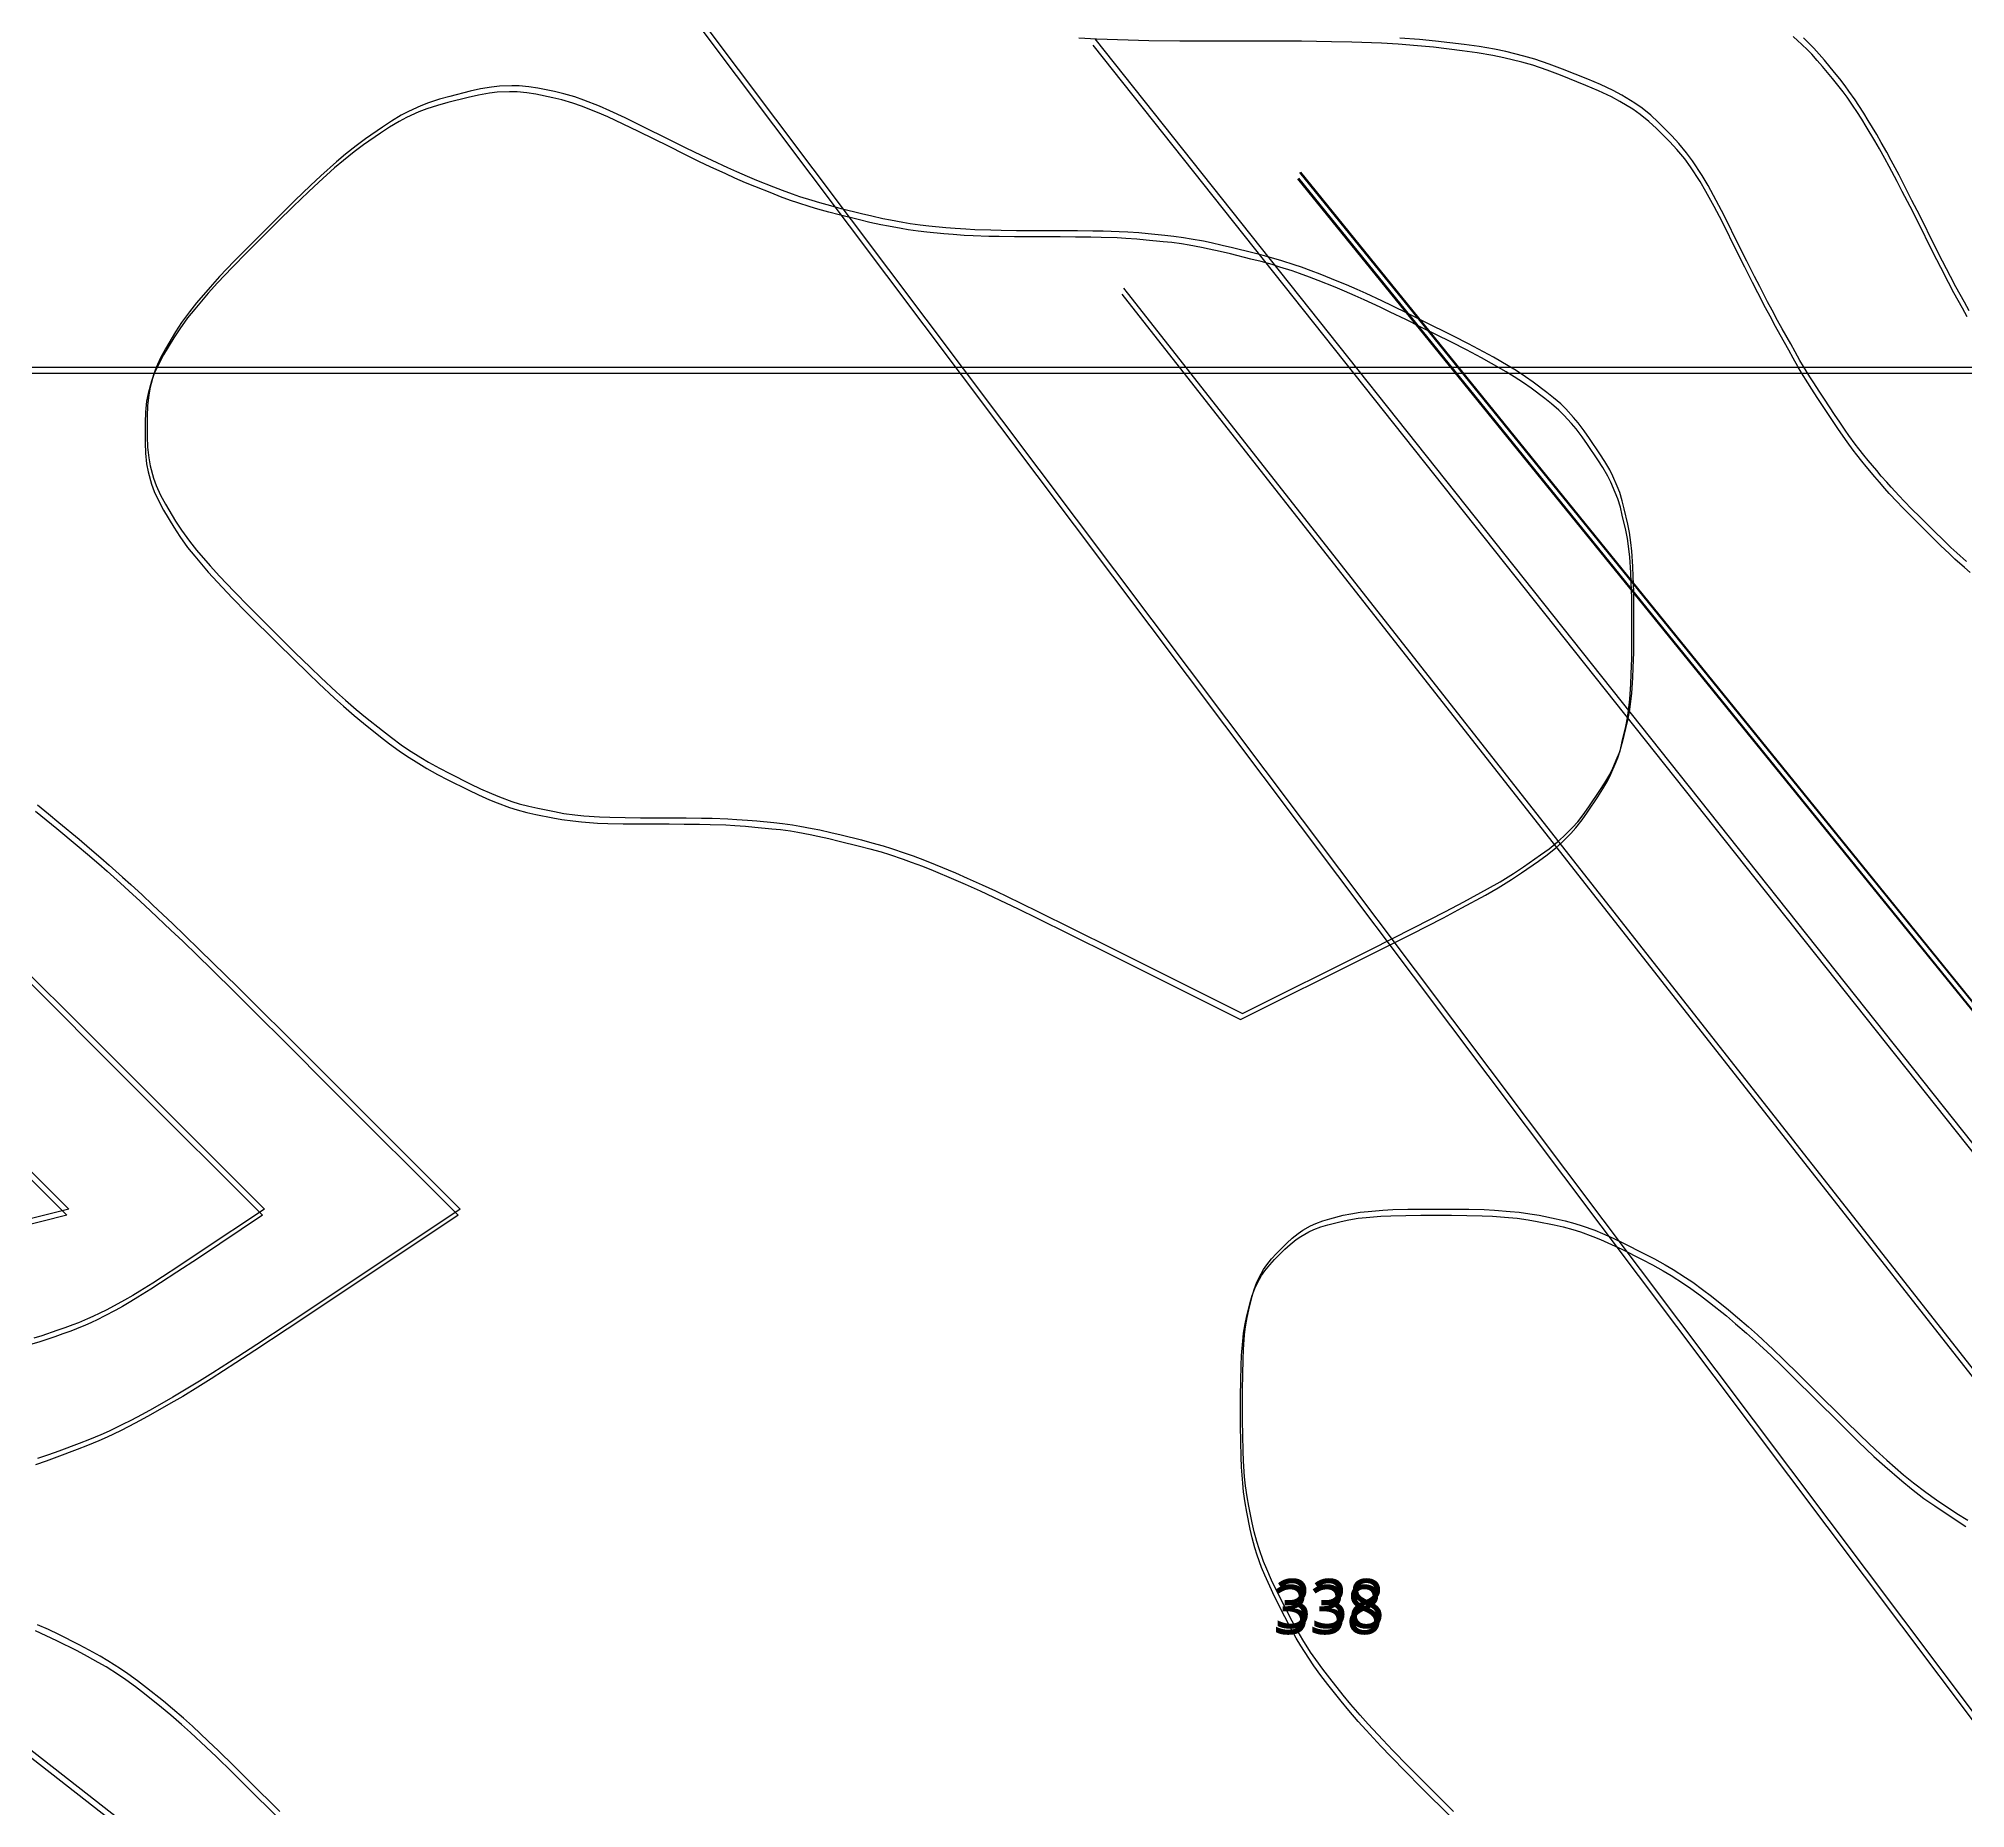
# Model space of a CAD drawing. Header units: metres. Extents: x -1097 to 1588, y -185 to 884.
# Drawn here: x 224.4 to 372.1, y 653.5 to 789.1 of the extents above; entities that cross this region are included whole.
import ezdxf

# ---------------------------------------------------------------- set-up
doc = ezdxf.new("R2010")
doc.units = ezdxf.units.M
for name, color, linetype in [('MUROS', 7, 'Continuous'), ('TERRENO', 188, 'Continuous'), ('VISTA LEJOS', 7, 'Continuous')]:
    doc.layers.add(name, color=color, linetype=linetype)

msp = doc.modelspace()

# ---------------------------------------------------------------- linework, layer by layer
at = {"layer": 'MUROS'}
for points in [[(33.67, 763.95), (1529.02, 763.95), (1529.02, 84.67), (33.67, 84.67)], [(33.52, 763.48), (1528.87, 763.48), (1528.87, 84.2), (33.52, 84.2)]]:
    msp.add_lwpolyline(points, close=True, dxfattribs=at)
at = {"layer": 'TERRENO'}
for points in [[(372.51, 748.22), (372.07, 748.59), (371.33, 749.24), (370.88, 749.66), (370.24, 750.26), (369.64, 750.86), (368.48, 752.02), (367.89, 752.61), (367.3, 753.22), (366.9, 753.63), (366.3, 754.28), (365.96, 754.66), (365.54, 755.13), (365.19, 755.55), (364.54, 756.33), (364.2, 756.74), (363.82, 757.22), (363.54, 757.59), (363.06, 758.24), (362.77, 758.66), (362.35, 759.26), (361.95, 759.86), (361.17, 761.02), (360.77, 761.63), (360.36, 762.27), (360.06, 762.75), (359.58, 763.53), (359.3, 764), (358.93, 764.65), (358.59, 765.26), (357.94, 766.42), (357.58, 767.07), (357.16, 767.85), (356.82, 768.5), (356.22, 769.66), (355.82, 770.44), (355.23, 771.61), (354.64, 772.77), (353.48, 775.11), (352.88, 776.27), (352.24, 777.42), (351.79, 778.18), (351.05, 779.3), (350.61, 779.91), (350.02, 780.63), (349.48, 781.22), (348.44, 782.26), (347.87, 782.79), (347.19, 783.33), (346.64, 783.72), (345.64, 784.32), (344.99, 784.68), (344.01, 785.14), (343.03, 785.55), (341.09, 786.33), (340.07, 786.71), (338.96, 787.09), (338.13, 787.33), (336.75, 787.67), (335.89, 787.85), (334.7, 788.06), (333.56, 788.21), (331.36, 788.47), (330.13, 788.59), (328.63, 788.71), (327.37, 788.78), (325.08, 788.86), (323.54, 788.9), (321.22, 788.93), (318.89, 788.94), (314.23, 788.94), (311.89, 788.95), (309.52, 788.98), (307.93, 789.02), (305.51, 789.1), (304.15, 789.17)], [(372.28, 767.81), (371.91, 768.47), (371.26, 769.65), (370.84, 770.43), (370.24, 771.6), (369.64, 772.77), (368.48, 775.11), (367.89, 776.27), (367.3, 777.43), (366.9, 778.19), (366.3, 779.33), (365.96, 779.96), (365.54, 780.7), (365.19, 781.31), (364.54, 782.4), (364.2, 782.96), (363.82, 783.55), (363.54, 783.97), (363.06, 784.64), (362.77, 785.05), (362.35, 785.58), (361.95, 786.07), (361.17, 787.01), (360.77, 787.47), (360.36, 787.94), (360.06, 788.25), (359.58, 788.72), (359.3, 788.98), (358.93, 789.29)], [(307.44, 769.54), (465.21, 568.8)], [(224.15, 729.93), (224.98, 729.25), (225.78, 728.59), (227.34, 727.29), (228.14, 726.61), (229.01, 725.87), (229.64, 725.32), (230.68, 724.4), (231.31, 723.82), (232.18, 723.03), (232.98, 722.27), (234.54, 720.8), (235.44, 719.94), (236.59, 718.83), (237.61, 717.83), (239.51, 715.96), (240.97, 714.52), (243.45, 712.05), (246.73, 708.77), (256.56, 698.94), (246.73, 692.38), (243.45, 690.2), (240.97, 688.57), (239.51, 687.62), (237.61, 686.4), (236.59, 685.76), (235.44, 685.06), (234.54, 684.53), (232.98, 683.64), (232.18, 683.2), (231.31, 682.74), (230.68, 682.42), (229.64, 681.93), (229.01, 681.65), (228.14, 681.29), (227.34, 680.98), (225.78, 680.4), (224.98, 680.1), (224.15, 679.82)], [(222.69, 717.78), (224.55, 715.94), (225.99, 714.5), (228.45, 712.04), (231.73, 708.77), (241.56, 698.94), (236.64, 695.66), (235, 694.57), (233.74, 693.75), (233, 693.27), (232, 692.65), (231.46, 692.32), (230.83, 691.95), (230.31, 691.67), (229.41, 691.2), (228.93, 690.96), (228.39, 690.7), (227.98, 690.52), (227.29, 690.23), (226.86, 690.06), (226.24, 689.84), (225.64, 689.63), (224.48, 689.24), (223.87, 689.05)], [(216.73, 708.77), (226.56, 698.94), (226.56, 698.94), (216.73, 696.48)], [(332.73, 652.77), (330.39, 655.1), (329.23, 656.27), (328.08, 657.45), (327.32, 658.25), (326.2, 659.46), (325.58, 660.14), (324.86, 660.98), (324.28, 661.69), (323.24, 662.98), (322.71, 663.67), (322.17, 664.41), (321.78, 664.98), (321.18, 665.93), (320.82, 666.53), (320.36, 667.36), (319.95, 668.16), (319.17, 669.71), (318.79, 670.51), (318.41, 671.35), (318.17, 671.94), (317.83, 672.89), (317.65, 673.46), (317.44, 674.21), (317.29, 674.89), (317.03, 676.18), (316.91, 676.9), (316.79, 677.73), (316.72, 678.41), (316.64, 679.62), (316.6, 680.42), (316.57, 681.6), (316.56, 682.77), (316.56, 685.1), (316.57, 686.26), (316.6, 687.42), (316.64, 688.18), (316.72, 689.3), (316.79, 689.91), (316.91, 690.63), (317.03, 691.22), (317.29, 692.26), (317.44, 692.78), (317.65, 693.33), (317.83, 693.71), (318.17, 694.32), (318.41, 694.67), (318.79, 695.14), (319.17, 695.55), (319.95, 696.33), (320.36, 696.71), (320.82, 697.08), (321.18, 697.32), (321.78, 697.67), (322.17, 697.85), (322.71, 698.05), (323.24, 698.21), (324.28, 698.47), (324.86, 698.59), (325.58, 698.71), (326.2, 698.77), (327.32, 698.86), (328.08, 698.9), (329.23, 698.93), (330.39, 698.94), (332.73, 698.94), (333.9, 698.93), (335.08, 698.9), (335.88, 698.86), (337.09, 698.77), (337.77, 698.71), (338.6, 698.59), (339.31, 698.47), (340.61, 698.21), (341.29, 698.05), (342.04, 697.85), (342.61, 697.67), (343.56, 697.32), (344.15, 697.08), (344.99, 696.71), (345.78, 696.33), (347.34, 695.55), (348.14, 695.14), (348.97, 694.67), (349.57, 694.32), (350.52, 693.71), (351.08, 693.33), (351.83, 692.78), (352.51, 692.26), (353.81, 691.22), (354.52, 690.63), (355.35, 689.91), (356.04, 689.3), (357.25, 688.18), (358.04, 687.42), (359.22, 686.26), (360.39, 685.1), (362.73, 682.77), (363.91, 681.61), (365.12, 680.46), (365.95, 679.7), (367.25, 678.58), (368, 677.96), (368.95, 677.24), (369.78, 676.66), (371.34, 675.62), (372.17, 675.09)], [(242.73, 652.77), (240.39, 655.1), (239.22, 656.26), (238.04, 657.42), (237.24, 658.17), (236.03, 659.3), (235.35, 659.91), (234.52, 660.63), (233.81, 661.22), (232.51, 662.25), (231.83, 662.78), (231.08, 663.33), (230.51, 663.71), (229.56, 664.32), (228.97, 664.67), (228.13, 665.13), (227.34, 665.55), (225.78, 666.33), (224.98, 666.71), (224.15, 667.08)]]:
    msp.add_lwpolyline(points, dxfattribs=at)
msp.add_lwpolyline([(316.56, 713.94), (326.39, 718.85), (329.66, 720.5), (332.11, 721.75), (333.53, 722.5), (335.35, 723.49), (336.3, 724.04), (337.34, 724.67), (338.11, 725.18), (339.41, 726.09), (340.06, 726.57), (340.72, 727.1), (341.18, 727.51), (341.87, 728.2), (342.26, 728.64), (342.75, 729.26), (343.17, 729.85), (343.95, 731.02), (344.33, 731.63), (344.71, 732.27), (344.95, 732.75), (345.29, 733.53), (345.48, 734), (345.68, 734.65), (345.83, 735.25), (346.09, 736.42), (346.22, 737.07), (346.33, 737.85), (346.4, 738.49), (346.48, 739.66), (346.52, 740.44), (346.55, 741.61), (346.56, 742.77), (346.56, 745.1), (346.55, 746.27), (346.52, 747.44), (346.48, 748.22), (346.4, 749.38), (346.33, 750.03), (346.22, 750.81), (346.09, 751.46), (345.83, 752.62), (345.68, 753.23), (345.48, 753.87), (345.29, 754.35), (344.95, 755.13), (344.71, 755.6), (344.33, 756.25), (343.95, 756.86), (343.17, 758.02), (342.76, 758.61), (342.3, 759.22), (341.94, 759.63), (341.34, 760.28), (340.95, 760.66), (340.41, 761.13), (339.88, 761.55), (338.84, 762.33), (338.26, 762.75), (337.54, 763.22), (336.92, 763.59), (335.8, 764.24), (335.04, 764.66), (333.89, 765.27), (332.73, 765.86), (330.39, 767.02), (329.22, 767.6), (328.04, 768.18), (327.25, 768.56), (326.04, 769.12), (325.35, 769.43), (324.52, 769.79), (323.81, 770.08), (322.51, 770.6), (321.83, 770.86), (321.08, 771.14), (320.52, 771.33), (319.57, 771.63), (318.97, 771.81), (318.14, 772.04), (317.34, 772.24), (315.78, 772.63), (314.99, 772.83), (314.15, 773.01), (313.56, 773.13), (312.61, 773.31), (312.04, 773.4), (311.29, 773.5), (310.61, 773.57), (309.31, 773.7), (308.6, 773.77), (307.77, 773.82), (307.09, 773.86), (305.88, 773.9), (305.08, 773.92), (303.9, 773.93), (302.73, 773.94), (300.39, 773.94), (299.22, 773.94), (298.04, 773.96), (297.25, 773.98), (296.04, 774.02), (295.35, 774.05), (294.52, 774.11), (293.81, 774.17), (292.51, 774.3), (291.83, 774.38), (291.08, 774.48), (290.52, 774.57), (289.56, 774.75), (288.97, 774.87), (288.13, 775.05), (287.34, 775.24), (285.78, 775.63), (284.99, 775.84), (284.15, 776.07), (283.56, 776.25), (282.6, 776.55), (282.04, 776.74), (281.29, 777.02), (280.61, 777.28), (279.31, 777.8), (278.6, 778.09), (277.77, 778.45), (277.08, 778.76), (275.88, 779.32), (275.08, 779.7), (273.9, 780.27), (272.73, 780.86), (270.39, 782.02), (269.22, 782.59), (268.04, 783.14), (267.24, 783.48), (266.03, 783.96), (265.35, 784.2), (264.52, 784.44), (263.81, 784.61), (262.51, 784.87), (261.83, 784.98), (261.08, 785.05), (260.51, 785.06), (259.56, 785.02), (258.97, 784.96), (258.13, 784.81), (257.34, 784.63), (255.78, 784.24), (254.99, 784.02), (254.15, 783.75), (253.55, 783.52), (252.6, 783.08), (252.04, 782.79), (251.29, 782.34), (250.61, 781.89), (249.31, 780.99), (248.6, 780.46), (247.77, 779.8), (247.08, 779.22), (245.87, 778.14), (245.08, 777.4), (243.9, 776.26), (242.73, 775.11), (240.39, 772.77), (239.24, 771.6), (238.12, 770.42), (237.4, 769.62), (236.36, 768.41), (235.81, 767.73), (235.21, 766.9), (234.75, 766.19), (233.97, 764.89), (233.6, 764.21), (233.25, 763.46), (233.05, 762.89), (232.79, 761.94), (232.67, 761.35), (232.59, 760.51), (232.56, 759.72), (232.56, 758.16), (232.59, 757.36), (232.67, 756.53), (232.79, 755.93), (233.05, 754.98), (233.25, 754.42), (233.6, 753.67), (233.97, 752.99), (234.75, 751.69), (235.21, 750.98), (235.81, 750.14), (236.36, 749.46), (237.4, 748.25), (238.12, 747.46), (239.24, 746.28), (240.39, 745.1), (242.73, 742.77), (243.9, 741.61), (245.08, 740.46), (245.87, 739.7), (247.08, 738.58), (247.77, 737.96), (248.6, 737.24), (249.31, 736.66), (250.61, 735.62), (251.29, 735.09), (252.04, 734.54), (252.6, 734.16), (253.55, 733.56), (254.15, 733.2), (254.99, 732.74), (255.78, 732.33), (257.34, 731.55), (258.13, 731.17), (258.97, 730.79), (259.56, 730.55), (260.51, 730.21), (261.08, 730.02), (261.83, 729.82), (262.51, 729.67), (263.81, 729.41), (264.52, 729.28), (265.35, 729.17), (266.03, 729.1), (267.24, 729.01), (268.04, 728.98), (269.22, 728.95), (270.39, 728.94), (272.73, 728.94), (273.9, 728.93), (275.08, 728.92), (275.88, 728.9), (277.08, 728.86), (277.77, 728.82), (278.6, 728.77), (279.31, 728.7), (280.61, 728.57), (281.29, 728.5), (282.04, 728.4), (282.6, 728.3), (283.56, 728.13), (284.15, 728.01), (284.99, 727.82), (285.78, 727.63), (287.34, 727.24), (288.14, 727.03), (289.01, 726.79), (289.64, 726.59), (290.68, 726.25), (291.31, 726.02), (292.18, 725.69), (292.98, 725.36), (294.54, 724.71), (295.44, 724.33), (296.59, 723.81), (297.61, 723.33), (299.51, 722.42), (300.97, 721.71), (303.45, 720.49), (306.73, 718.85), (316.56, 713.94)], close=True, dxfattribs=at)
at = {"layer": 'VISTA LEJOS'}
for points in [[(269.36, 798.33), (396.24, 629.56)], [(269.21, 797.86), (396.09, 629.09)], [(372.51, 748.22), (372.07, 748.59), (371.33, 749.24), (370.88, 749.66), (370.24, 750.26), (369.64, 750.86), (368.48, 752.02), (367.89, 752.61), (367.3, 753.22), (366.9, 753.63), (366.3, 754.28), (365.96, 754.66), (365.54, 755.13), (365.19, 755.55), (364.54, 756.33), (364.2, 756.74), (363.82, 757.22), (363.54, 757.59), (363.06, 758.24), (362.77, 758.66), (362.35, 759.26), (361.95, 759.86), (361.17, 761.02), (360.77, 761.63), (360.36, 762.27), (360.06, 762.75), (359.58, 763.53), (359.3, 764), (358.93, 764.65), (358.59, 765.26), (357.94, 766.42), (357.58, 767.07), (357.16, 767.85), (356.82, 768.5), (356.22, 769.66), (355.82, 770.44), (355.23, 771.61), (354.64, 772.77), (353.48, 775.11), (352.88, 776.27), (352.24, 777.42), (351.79, 778.18), (351.05, 779.3), (350.61, 779.91), (350.02, 780.63), (349.48, 781.22), (348.44, 782.26), (347.87, 782.79), (347.19, 783.33), (346.64, 783.72), (345.64, 784.32), (344.99, 784.68), (344.01, 785.14), (343.03, 785.55), (341.09, 786.33), (340.07, 786.71), (338.96, 787.09), (338.13, 787.33), (336.75, 787.67), (335.89, 787.85), (334.7, 788.06), (333.56, 788.21), (331.36, 788.47), (330.13, 788.59), (328.63, 788.71), (327.37, 788.78), (325.08, 788.86), (323.54, 788.9), (321.22, 788.93), (318.89, 788.94), (314.23, 788.94), (311.89, 788.95), (309.52, 788.98), (307.93, 789.02), (305.51, 789.1), (304.15, 789.17)], [(409.3, 658.4), (305.41, 789.11)], [(372.22, 749.06), (371.49, 749.71), (371.03, 750.13), (370.4, 750.73), (369.8, 751.32), (368.63, 752.49), (368.04, 753.08), (367.45, 753.69), (367.05, 754.1), (366.45, 754.75), (366.11, 755.13), (365.69, 755.6), (365.34, 756.02), (364.69, 756.8), (364.35, 757.21), (363.97, 757.69), (363.69, 758.06), (363.21, 758.71), (362.92, 759.13), (362.5, 759.73), (362.1, 760.33), (361.32, 761.49), (360.92, 762.1), (360.51, 762.74), (360.21, 763.22), (359.73, 764), (359.45, 764.47), (359.08, 765.12), (358.74, 765.73), (358.09, 766.89), (357.73, 767.54), (357.32, 768.32), (356.97, 768.97), (356.37, 770.13), (355.97, 770.91), (355.38, 772.08), (354.8, 773.24), (353.63, 775.57), (353.03, 776.74), (352.4, 777.89), (351.94, 778.65), (351.2, 779.77), (350.76, 780.38), (350.17, 781.1), (349.63, 781.69), (348.59, 782.73), (348.02, 783.26), (347.35, 783.8), (346.79, 784.19), (345.8, 784.79), (345.14, 785.15), (344.16, 785.61), (343.18, 786.02), (341.24, 786.8), (340.22, 787.18), (339.11, 787.56), (338.28, 787.8), (336.9, 788.14), (336.04, 788.32), (334.85, 788.53), (333.71, 788.68), (331.51, 788.94), (330.28, 789.06), (328.78, 789.18)], [(372.28, 767.81), (371.91, 768.47), (371.26, 769.65), (370.84, 770.43), (370.24, 771.6), (369.64, 772.77), (368.48, 775.11), (367.89, 776.27), (367.3, 777.43), (366.9, 778.19), (366.3, 779.33), (365.96, 779.96), (365.54, 780.7), (365.19, 781.31), (364.54, 782.4), (364.2, 782.96), (363.82, 783.55), (363.54, 783.97), (363.06, 784.64), (362.77, 785.05), (362.35, 785.58), (361.95, 786.07), (361.17, 787.01), (360.77, 787.47), (360.36, 787.94), (360.06, 788.25), (359.58, 788.72), (359.3, 788.98), (358.93, 789.29)], [(372.43, 768.28), (372.06, 768.94), (371.41, 770.12), (370.99, 770.9), (370.39, 772.07), (369.8, 773.24), (368.63, 775.57), (368.04, 776.74), (367.45, 777.9), (367.05, 778.66), (366.45, 779.8), (366.11, 780.43), (365.69, 781.17), (365.34, 781.78), (364.69, 782.87), (364.35, 783.43), (363.97, 784.02), (363.69, 784.44), (363.21, 785.11), (362.92, 785.52), (362.5, 786.05), (362.1, 786.54), (361.32, 787.48), (360.92, 787.94), (360.51, 788.41), (360.21, 788.72), (359.73, 789.19)], [(409.15, 657.93), (305.26, 788.64)], [(396.71, 685.67), (321.11, 778.87)], [(321.14, 778.89), (396.71, 685.67)], [(396.56, 685.2), (320.96, 778.4)], [(320.99, 778.43), (396.56, 685.2)], [(248.9, 638.32), (78.28, 771.7)], [(248.75, 637.85), (78.13, 771.23)], [(307.59, 770.01), (465.36, 569.26)], [(33.67, 763.95), (1529.02, 763.95)], [(33.52, 763.48), (1528.87, 763.48)], [(224.15, 729.93), (224.98, 729.25), (225.78, 728.59), (227.34, 727.29), (228.14, 726.61), (229.01, 725.87), (229.64, 725.32), (230.68, 724.4), (231.31, 723.82), (232.18, 723.03), (232.98, 722.27), (234.54, 720.8), (235.44, 719.94), (236.59, 718.83), (237.61, 717.83), (239.51, 715.96), (240.97, 714.52), (243.45, 712.05), (246.73, 708.77), (256.56, 698.94), (246.73, 692.38), (243.45, 690.2), (240.97, 688.57), (239.51, 687.62), (237.61, 686.4), (236.59, 685.76), (235.44, 685.06), (234.54, 684.53), (232.98, 683.64), (232.18, 683.2), (231.31, 682.74), (230.68, 682.42), (229.64, 681.93), (229.01, 681.65), (228.14, 681.29), (227.34, 680.98), (225.78, 680.4), (224.98, 680.1), (224.15, 679.82)], [(224.3, 730.4), (225.14, 729.71), (225.93, 729.06), (227.49, 727.76), (228.29, 727.08), (229.16, 726.34), (229.79, 725.79), (230.83, 724.87), (231.46, 724.29), (232.33, 723.5), (233.13, 722.74), (234.69, 721.27), (235.59, 720.41), (236.74, 719.3), (237.76, 718.3), (239.66, 716.43), (241.12, 714.98), (243.6, 712.52), (246.88, 709.24), (256.71, 699.41), (246.88, 692.85), (243.6, 690.67), (241.12, 689.04), (239.66, 688.09), (237.76, 686.87), (236.74, 686.23), (235.59, 685.53), (234.69, 685), (233.13, 684.11), (232.33, 683.67), (231.46, 683.21), (230.83, 682.89), (229.79, 682.4), (229.16, 682.12), (228.29, 681.76), (227.49, 681.45), (225.93, 680.86), (225.14, 680.57), (224.3, 680.29)], [(222.84, 718.25), (224.7, 716.41), (226.14, 714.97), (228.6, 712.51), (231.88, 709.24), (241.71, 699.41), (236.79, 696.13), (235.15, 695.04), (233.9, 694.22), (233.15, 693.74), (232.15, 693.12), (231.61, 692.79), (230.98, 692.42), (230.46, 692.14), (229.56, 691.67), (229.08, 691.43), (228.54, 691.17), (228.14, 690.99), (227.44, 690.7), (227.01, 690.53), (226.39, 690.31), (225.79, 690.1), (224.63, 689.71), (224.02, 689.52)], [(222.69, 717.78), (224.55, 715.94), (225.99, 714.5), (228.45, 712.04), (231.73, 708.77), (241.56, 698.94), (236.64, 695.66), (235, 694.57), (233.74, 693.75), (233, 693.27), (232, 692.65), (231.46, 692.32), (230.83, 691.95), (230.31, 691.67), (229.41, 691.2), (228.93, 690.96), (228.39, 690.7), (227.98, 690.52), (227.29, 690.23), (226.86, 690.06), (226.24, 689.84), (225.64, 689.63), (224.48, 689.24), (223.87, 689.05)], [(216.88, 709.24), (226.71, 699.41), (226.71, 699.41), (216.88, 696.95)], [(216.73, 708.77), (226.56, 698.94), (226.56, 698.94), (216.73, 696.48)], [(332.73, 652.77), (330.39, 655.1), (329.23, 656.27), (328.08, 657.45), (327.32, 658.25), (326.2, 659.46), (325.58, 660.14), (324.86, 660.98), (324.28, 661.69), (323.24, 662.98), (322.71, 663.67), (322.17, 664.41), (321.78, 664.98), (321.18, 665.93), (320.82, 666.53), (320.36, 667.36), (319.95, 668.16), (319.17, 669.71), (318.79, 670.51), (318.41, 671.35), (318.17, 671.94), (317.83, 672.89), (317.65, 673.46), (317.44, 674.21), (317.29, 674.89), (317.03, 676.18), (316.91, 676.9), (316.79, 677.73), (316.72, 678.41), (316.64, 679.62), (316.6, 680.42), (316.57, 681.6), (316.56, 682.77), (316.56, 685.1), (316.57, 686.26), (316.6, 687.42), (316.64, 688.18), (316.72, 689.3), (316.79, 689.91), (316.91, 690.63), (317.03, 691.22), (317.29, 692.26), (317.44, 692.78), (317.65, 693.33), (317.83, 693.71), (318.17, 694.32), (318.41, 694.67), (318.79, 695.14), (319.17, 695.55), (319.95, 696.33), (320.36, 696.71), (320.82, 697.08), (321.18, 697.32), (321.78, 697.67), (322.17, 697.85), (322.71, 698.05), (323.24, 698.21), (324.28, 698.47), (324.86, 698.59), (325.58, 698.71), (326.2, 698.77), (327.32, 698.86), (328.08, 698.9), (329.23, 698.93), (330.39, 698.94), (332.73, 698.94), (333.9, 698.93), (335.08, 698.9), (335.88, 698.86), (337.09, 698.77), (337.77, 698.71), (338.6, 698.59), (339.31, 698.47), (340.61, 698.21), (341.29, 698.05), (342.04, 697.85), (342.61, 697.67), (343.56, 697.32), (344.15, 697.08), (344.99, 696.71), (345.78, 696.33), (347.34, 695.55), (348.14, 695.14), (348.97, 694.67), (349.57, 694.32), (350.52, 693.71), (351.08, 693.33), (351.83, 692.78), (352.51, 692.26), (353.81, 691.22), (354.52, 690.63), (355.35, 689.91), (356.04, 689.3), (357.25, 688.18), (358.04, 687.42), (359.22, 686.26), (360.39, 685.1), (362.73, 682.77), (363.91, 681.61), (365.12, 680.46), (365.95, 679.7), (367.25, 678.58), (368, 677.96), (368.95, 677.24), (369.78, 676.66), (371.34, 675.62), (372.17, 675.09)], [(332.88, 653.24), (330.55, 655.57), (329.38, 656.74), (328.23, 657.92), (327.47, 658.72), (326.35, 659.93), (325.74, 660.61), (325.02, 661.45), (324.43, 662.16), (323.39, 663.45), (322.87, 664.14), (322.32, 664.88), (321.93, 665.45), (321.33, 666.4), (320.97, 667), (320.51, 667.83), (320.1, 668.63), (319.32, 670.18), (318.94, 670.98), (318.56, 671.82), (318.32, 672.41), (317.98, 673.36), (317.8, 673.93), (317.59, 674.68), (317.44, 675.36), (317.18, 676.65), (317.06, 677.36), (316.94, 678.2), (316.87, 678.88), (316.79, 680.09), (316.75, 680.89), (316.72, 682.07), (316.71, 683.24), (316.71, 685.57), (316.72, 686.73), (316.75, 687.89), (316.79, 688.65), (316.87, 689.77), (316.94, 690.38), (317.06, 691.1), (317.18, 691.69), (317.44, 692.73), (317.59, 693.25), (317.8, 693.8), (317.98, 694.18), (318.32, 694.79), (318.56, 695.14), (318.94, 695.61), (319.32, 696.02), (320.1, 696.8), (320.51, 697.18), (320.97, 697.55), (321.33, 697.79), (321.93, 698.14), (322.32, 698.32), (322.87, 698.52), (323.39, 698.68), (324.43, 698.94), (325.02, 699.06), (325.74, 699.18), (326.35, 699.24), (327.47, 699.33), (328.23, 699.37), (329.38, 699.4), (330.55, 699.41), (332.88, 699.41), (334.05, 699.4), (335.23, 699.37), (336.03, 699.33), (337.24, 699.24), (337.92, 699.18), (338.75, 699.06), (339.46, 698.94), (340.76, 698.68), (341.44, 698.52), (342.19, 698.32), (342.76, 698.14), (343.71, 697.79), (344.3, 697.55), (345.14, 697.18), (345.93, 696.8), (347.49, 696.02), (348.29, 695.61), (349.12, 695.14), (349.72, 694.79), (350.67, 694.18), (351.23, 693.8), (351.98, 693.25), (352.66, 692.73), (353.96, 691.69), (354.67, 691.1), (355.51, 690.38), (356.19, 689.77), (357.4, 688.65), (358.19, 687.89), (359.37, 686.73), (360.55, 685.57), (362.88, 683.24), (364.06, 682.08), (365.27, 680.93), (366.1, 680.17), (367.4, 679.04), (368.15, 678.43), (369.1, 677.71), (369.93, 677.12), (371.49, 676.09), (372.33, 675.56)], [(242.73, 652.77), (240.39, 655.1), (239.22, 656.26), (238.04, 657.42), (237.24, 658.17), (236.03, 659.3), (235.35, 659.91), (234.52, 660.63), (233.81, 661.22), (232.51, 662.25), (231.83, 662.78), (231.08, 663.33), (230.51, 663.71), (229.56, 664.32), (228.97, 664.67), (228.13, 665.13), (227.34, 665.55), (225.78, 666.33), (224.98, 666.71), (224.15, 667.08)], [(242.88, 653.24), (240.54, 655.57), (239.37, 656.73), (238.19, 657.89), (237.39, 658.64), (236.19, 659.77), (235.5, 660.38), (234.67, 661.1), (233.96, 661.69), (232.66, 662.72), (231.98, 663.25), (231.23, 663.8), (230.67, 664.18), (229.71, 664.79), (229.12, 665.14), (228.28, 665.6), (227.49, 666.02), (225.93, 666.8), (225.14, 667.18), (224.3, 667.55)]]:
    msp.add_lwpolyline(points, dxfattribs=at)
for points in [[(316.56, 713.94), (326.39, 718.85), (329.66, 720.5), (332.11, 721.75), (333.53, 722.5), (335.35, 723.49), (336.3, 724.04), (337.34, 724.67), (338.11, 725.18), (339.41, 726.09), (340.06, 726.57), (340.72, 727.1), (341.18, 727.51), (341.87, 728.2), (342.26, 728.64), (342.75, 729.26), (343.17, 729.85), (343.95, 731.02), (344.33, 731.63), (344.71, 732.27), (344.95, 732.75), (345.29, 733.53), (345.48, 734), (345.68, 734.65), (345.83, 735.25), (346.09, 736.42), (346.22, 737.07), (346.33, 737.85), (346.4, 738.49), (346.48, 739.66), (346.52, 740.44), (346.55, 741.61), (346.56, 742.77), (346.56, 745.1), (346.55, 746.27), (346.52, 747.44), (346.48, 748.22), (346.4, 749.38), (346.33, 750.03), (346.22, 750.81), (346.09, 751.46), (345.83, 752.62), (345.68, 753.23), (345.48, 753.87), (345.29, 754.35), (344.95, 755.13), (344.71, 755.6), (344.33, 756.25), (343.95, 756.86), (343.17, 758.02), (342.76, 758.61), (342.3, 759.22), (341.94, 759.63), (341.34, 760.28), (340.95, 760.66), (340.41, 761.13), (339.88, 761.55), (338.84, 762.33), (338.26, 762.75), (337.54, 763.22), (336.92, 763.59), (335.8, 764.24), (335.04, 764.66), (333.89, 765.27), (332.73, 765.86), (330.39, 767.02), (329.22, 767.6), (328.04, 768.18), (327.25, 768.56), (326.04, 769.12), (325.35, 769.43), (324.52, 769.79), (323.81, 770.08), (322.51, 770.6), (321.83, 770.86), (321.08, 771.14), (320.52, 771.33), (319.57, 771.63), (318.97, 771.81), (318.14, 772.04), (317.34, 772.24), (315.78, 772.63), (314.99, 772.83), (314.15, 773.01), (313.56, 773.13), (312.61, 773.31), (312.04, 773.4), (311.29, 773.5), (310.61, 773.57), (309.31, 773.7), (308.6, 773.77), (307.77, 773.82), (307.09, 773.86), (305.88, 773.9), (305.08, 773.92), (303.9, 773.93), (302.73, 773.94), (300.39, 773.94), (299.22, 773.94), (298.04, 773.96), (297.25, 773.98), (296.04, 774.02), (295.35, 774.05), (294.52, 774.11), (293.81, 774.17), (292.51, 774.3), (291.83, 774.38), (291.08, 774.48), (290.52, 774.57), (289.56, 774.75), (288.97, 774.87), (288.13, 775.05), (287.34, 775.24), (285.78, 775.63), (284.99, 775.84), (284.15, 776.07), (283.56, 776.25), (282.6, 776.55), (282.04, 776.74), (281.29, 777.02), (280.61, 777.28), (279.31, 777.8), (278.6, 778.09), (277.77, 778.45), (277.08, 778.76), (275.88, 779.32), (275.08, 779.7), (273.9, 780.27), (272.73, 780.86), (270.39, 782.02), (269.22, 782.59), (268.04, 783.14), (267.24, 783.48), (266.03, 783.96), (265.35, 784.2), (264.52, 784.44), (263.81, 784.61), (262.51, 784.87), (261.83, 784.98), (261.08, 785.05), (260.51, 785.06), (259.56, 785.02), (258.97, 784.96), (258.13, 784.81), (257.34, 784.63), (255.78, 784.24), (254.99, 784.02), (254.15, 783.75), (253.55, 783.52), (252.6, 783.08), (252.04, 782.79), (251.29, 782.34), (250.61, 781.89), (249.31, 780.99), (248.6, 780.46), (247.77, 779.8), (247.08, 779.22), (245.87, 778.14), (245.08, 777.4), (243.9, 776.26), (242.73, 775.11), (240.39, 772.77), (239.24, 771.6), (238.12, 770.42), (237.4, 769.62), (236.36, 768.41), (235.81, 767.73), (235.21, 766.9), (234.75, 766.19), (233.97, 764.89), (233.6, 764.21), (233.25, 763.46), (233.05, 762.89), (232.79, 761.94), (232.67, 761.35), (232.59, 760.51), (232.56, 759.72), (232.56, 758.16), (232.59, 757.36), (232.67, 756.53), (232.79, 755.93), (233.05, 754.98), (233.25, 754.42), (233.6, 753.67), (233.97, 752.99), (234.75, 751.69), (235.21, 750.98), (235.81, 750.14), (236.36, 749.46), (237.4, 748.25), (238.12, 747.46), (239.24, 746.28), (240.39, 745.1), (242.73, 742.77), (243.9, 741.61), (245.08, 740.46), (245.87, 739.7), (247.08, 738.58), (247.77, 737.96), (248.6, 737.24), (249.31, 736.66), (250.61, 735.62), (251.29, 735.09), (252.04, 734.54), (252.6, 734.16), (253.55, 733.56), (254.15, 733.2), (254.99, 732.74), (255.78, 732.33), (257.34, 731.55), (258.13, 731.17), (258.97, 730.79), (259.56, 730.55), (260.51, 730.21), (261.08, 730.02), (261.83, 729.82), (262.51, 729.67), (263.81, 729.41), (264.52, 729.28), (265.35, 729.17), (266.03, 729.1), (267.24, 729.01), (268.04, 728.98), (269.22, 728.95), (270.39, 728.94), (272.73, 728.94), (273.9, 728.93), (275.08, 728.92), (275.88, 728.9), (277.08, 728.86), (277.77, 728.82), (278.6, 728.77), (279.31, 728.7), (280.61, 728.57), (281.29, 728.5), (282.04, 728.4), (282.6, 728.3), (283.56, 728.13), (284.15, 728.01), (284.99, 727.82), (285.78, 727.63), (287.34, 727.24), (288.14, 727.03), (289.01, 726.79), (289.64, 726.59), (290.68, 726.25), (291.31, 726.02), (292.18, 725.69), (292.98, 725.36), (294.54, 724.71), (295.44, 724.33), (296.59, 723.81), (297.61, 723.33), (299.51, 722.42), (300.97, 721.71), (303.45, 720.49), (306.73, 718.85), (316.56, 713.94)], [(316.71, 714.41), (326.54, 719.32), (329.82, 720.97), (332.26, 722.22), (333.68, 722.97), (335.5, 723.96), (336.45, 724.51), (337.49, 725.14), (338.26, 725.65), (339.56, 726.56), (340.21, 727.04), (340.87, 727.57), (341.33, 727.98), (342.02, 728.67), (342.41, 729.11), (342.9, 729.73), (343.32, 730.32), (344.1, 731.49), (344.48, 732.1), (344.86, 732.74), (345.1, 733.22), (345.44, 734), (345.63, 734.47), (345.83, 735.12), (345.98, 735.72), (346.24, 736.89), (346.37, 737.54), (346.48, 738.32), (346.55, 738.96), (346.64, 740.13), (346.67, 740.91), (346.7, 742.08), (346.71, 743.24), (346.71, 745.57), (346.7, 746.74), (346.67, 747.91), (346.64, 748.68), (346.55, 749.85), (346.48, 750.5), (346.37, 751.28), (346.24, 751.92), (345.98, 753.09), (345.83, 753.7), (345.63, 754.34), (345.44, 754.82), (345.1, 755.6), (344.86, 756.07), (344.48, 756.72), (344.1, 757.32), (343.32, 758.49), (342.91, 759.08), (342.45, 759.69), (342.09, 760.1), (341.49, 760.75), (341.11, 761.13), (340.56, 761.6), (340.03, 762.02), (338.99, 762.8), (338.41, 763.21), (337.69, 763.69), (337.07, 764.06), (335.95, 764.71), (335.19, 765.13), (334.04, 765.73), (332.88, 766.33), (330.55, 767.49), (329.37, 768.07), (328.19, 768.65), (327.4, 769.03), (326.19, 769.59), (325.51, 769.9), (324.67, 770.26), (323.96, 770.55), (322.66, 771.07), (321.98, 771.33), (321.23, 771.61), (320.67, 771.8), (319.72, 772.1), (319.12, 772.28), (318.29, 772.51), (317.49, 772.71), (315.93, 773.1), (315.14, 773.29), (314.3, 773.48), (313.71, 773.6), (312.76, 773.77), (312.19, 773.87), (311.44, 773.97), (310.76, 774.04), (309.46, 774.17), (308.75, 774.24), (307.92, 774.29), (307.24, 774.33), (306.03, 774.37), (305.23, 774.39), (304.05, 774.4), (302.88, 774.41), (300.54, 774.41), (299.37, 774.41), (298.19, 774.43), (297.4, 774.45), (296.19, 774.49), (295.5, 774.52), (294.67, 774.58), (293.96, 774.64), (292.66, 774.77), (291.98, 774.85), (291.23, 774.95), (290.67, 775.04), (289.72, 775.21), (289.12, 775.33), (288.29, 775.52), (287.49, 775.71), (285.93, 776.1), (285.14, 776.31), (284.3, 776.54), (283.71, 776.72), (282.76, 777.02), (282.19, 777.21), (281.44, 777.49), (280.76, 777.75), (279.46, 778.27), (278.75, 778.56), (277.92, 778.92), (277.24, 779.23), (276.03, 779.79), (275.23, 780.17), (274.05, 780.74), (272.88, 781.33), (270.54, 782.49), (269.37, 783.06), (268.19, 783.61), (267.4, 783.95), (266.19, 784.43), (265.5, 784.67), (264.67, 784.91), (263.96, 785.08), (262.66, 785.34), (261.98, 785.45), (261.23, 785.52), (260.67, 785.53), (259.72, 785.49), (259.12, 785.42), (258.28, 785.28), (257.49, 785.1), (255.93, 784.71), (255.14, 784.49), (254.3, 784.22), (253.71, 783.98), (252.76, 783.55), (252.19, 783.26), (251.44, 782.81), (250.76, 782.36), (249.46, 781.46), (248.75, 780.93), (247.92, 780.27), (247.23, 779.69), (246.03, 778.61), (245.23, 777.87), (244.05, 776.73), (242.88, 775.57), (240.54, 773.24), (239.39, 772.07), (238.27, 770.89), (237.55, 770.09), (236.51, 768.88), (235.96, 768.2), (235.36, 767.37), (234.9, 766.66), (234.12, 765.36), (233.75, 764.68), (233.4, 763.93), (233.2, 763.36), (232.94, 762.41), (232.83, 761.82), (232.74, 760.98), (232.71, 760.19), (232.71, 758.63), (232.74, 757.83), (232.83, 757), (232.94, 756.4), (233.2, 755.45), (233.4, 754.89), (233.75, 754.14), (234.12, 753.46), (234.9, 752.16), (235.36, 751.45), (235.96, 750.61), (236.51, 749.93), (237.55, 748.72), (238.27, 747.93), (239.39, 746.75), (240.54, 745.57), (242.88, 743.24), (244.05, 742.08), (245.23, 740.93), (246.03, 740.17), (247.23, 739.05), (247.92, 738.43), (248.75, 737.71), (249.46, 737.13), (250.76, 736.09), (251.44, 735.56), (252.19, 735.01), (252.76, 734.63), (253.71, 734.03), (254.3, 733.67), (255.14, 733.21), (255.93, 732.8), (257.49, 732.02), (258.28, 731.63), (259.12, 731.26), (259.72, 731.02), (260.67, 730.67), (261.23, 730.49), (261.98, 730.29), (262.66, 730.14), (263.96, 729.88), (264.67, 729.75), (265.5, 729.64), (266.19, 729.57), (267.4, 729.48), (268.19, 729.45), (269.37, 729.42), (270.54, 729.41), (272.88, 729.41), (274.05, 729.4), (275.23, 729.39), (276.03, 729.37), (277.24, 729.33), (277.92, 729.29), (278.75, 729.23), (279.46, 729.17), (280.76, 729.04), (281.44, 728.97), (282.19, 728.87), (282.76, 728.77), (283.71, 728.6), (284.3, 728.48), (285.14, 728.29), (285.93, 728.1), (287.49, 727.71), (288.29, 727.5), (289.16, 727.26), (289.79, 727.06), (290.83, 726.71), (291.46, 726.49), (292.33, 726.16), (293.13, 725.83), (294.69, 725.18), (295.59, 724.79), (296.74, 724.28), (297.76, 723.8), (299.66, 722.89), (301.12, 722.18), (303.6, 720.96), (306.88, 719.32), (316.71, 714.41)]]:
    msp.add_lwpolyline(points, close=True, dxfattribs=at)

# ---------------------------------------------------------------- texts
at = {"layer": 'TERRENO', "insert": (319.04, 670.6), "char_height": 0.2, "attachment_point": 1}
msp.add_mtext('\\fOpen Sans|i0|b0;\\H3.77032;338', dxfattribs=at)
at = {"layer": 'VISTA LEJOS', "char_height": 0.2, "attachment_point": 1}
for insert in [(319.19, 671.07), (319.04, 670.6)]:
    msp.add_mtext('\\fOpen Sans|i0|b0;\\H3.77032;338', dxfattribs=dict(at, insert=insert))

doc.saveas('drawing.dxf')
